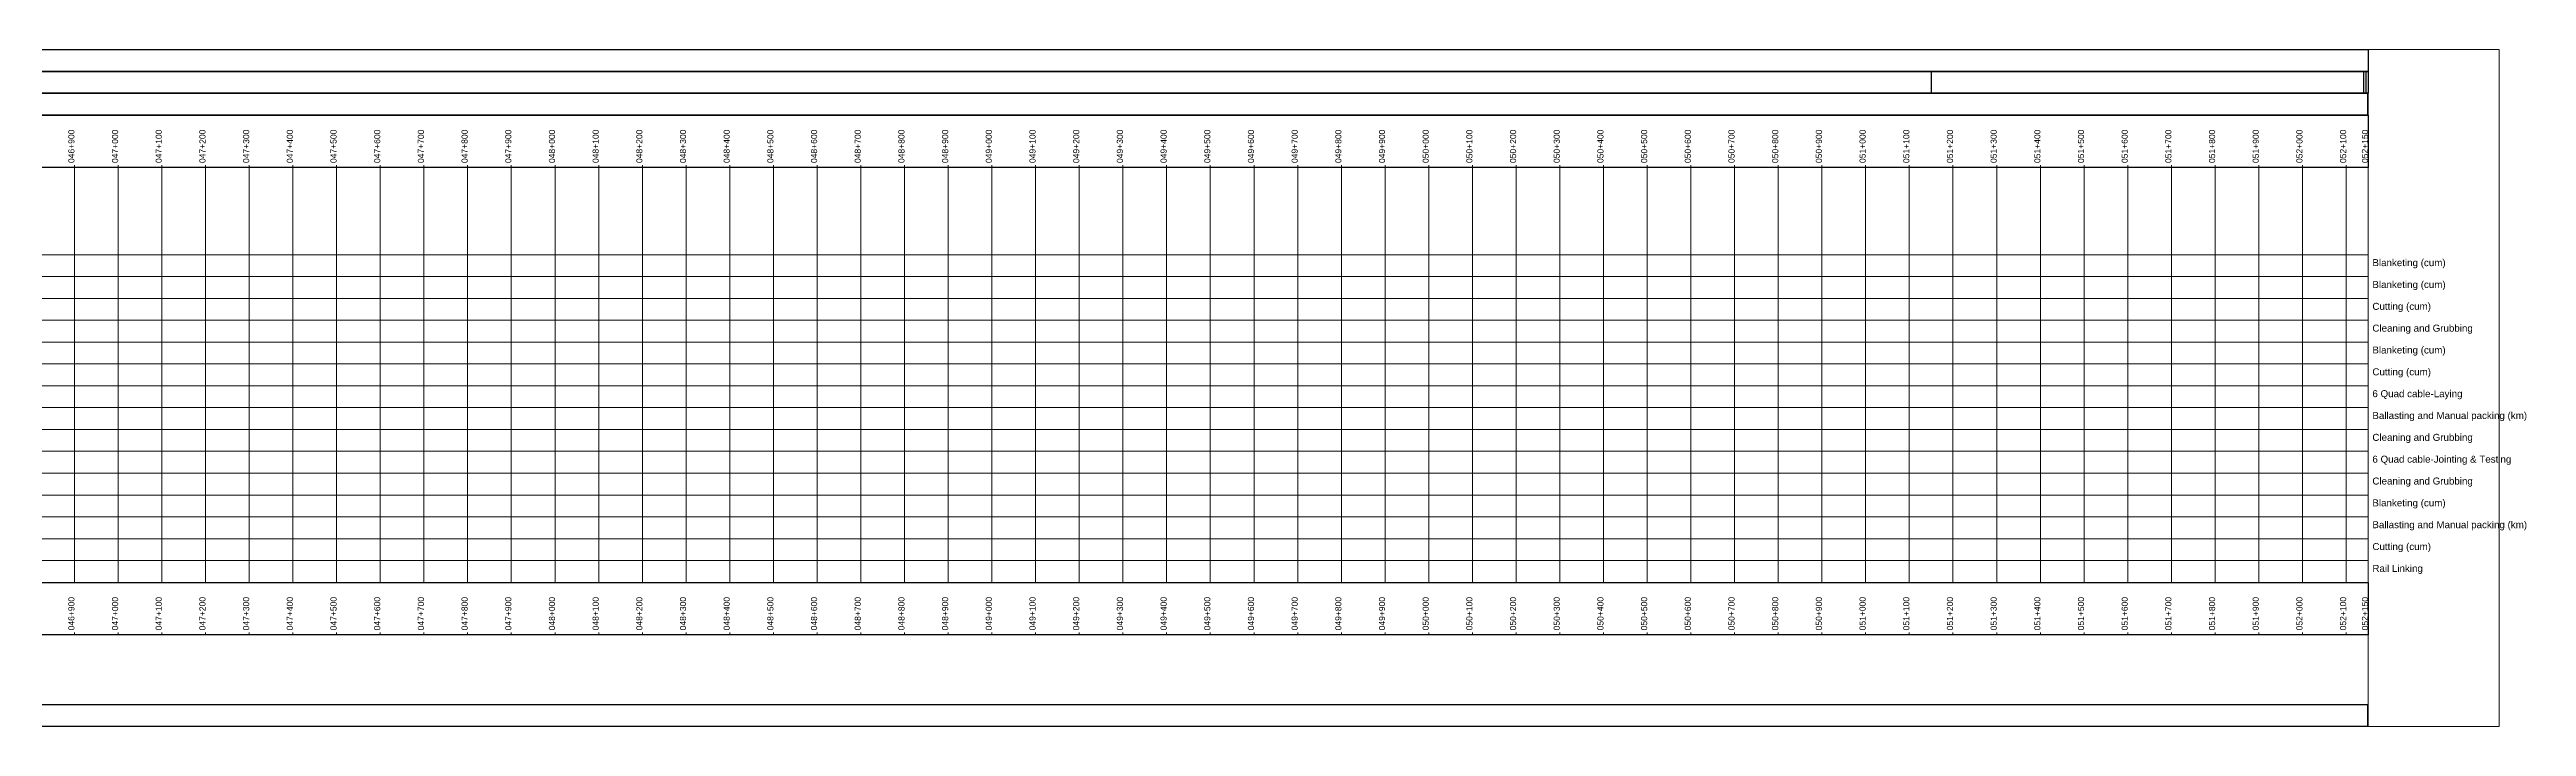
# Model space of a CAD drawing. Extents: x -247 to 52513, y 3400 to 5000.
# Drawn here: x 46843 to 52513, y 3450 to 5000 of the extents above; entities that cross this region are included whole.
import ezdxf

# ---------------------------------------------------------------- set-up
doc = ezdxf.new("R2010")
doc.units = 0
doc.linetypes.add('Dashed', pattern=[0])
for name, color, linetype in [('Activity Lines', 7, 'Continuous'), ('Activity Names', 7, 'Continuous'), ('Block', 7, 'Continuous'), ('Chainage Text', 7, 'Continuous'), ('Entity', 7, 'Continuous'), ('Markers-One', 7, 'Continuous'), ('Outer Box', 7, 'Continuous'), ('Package', 7, 'Continuous'), ('Section', 7, 'Continuous'), ('Vertical Chainage Lines', 7, 'Continuous')]:
    doc.layers.add(name, color=color, linetype=linetype)
doc.styles.add('True type font', font='Arial.ttf')

msp = doc.modelspace()

# ---------------------------------------------------------------- linework, layer by layer
at = {"layer": 'Activity Lines', "color": 250, "linetype": 'Dashed', "lineweight": 15, "true_color": 0x000000}
msp.add_polyline3d([(53, 4530, 0), (52150, 4530, 0)], dxfattribs=at)
at = {"layer": 'Activity Lines', "color": 135, "linetype": 'Dashed', "lineweight": 15, "true_color": 0xda2b99}
msp.add_polyline3d([(53, 4480, 0), (52150, 4480, 0)], dxfattribs=at)
at = {"layer": 'Activity Lines', "color": 92, "linetype": 'Dashed', "lineweight": 15, "true_color": 0xb71de2}
msp.add_polyline3d([(53, 4430, 0), (52150, 4430, 0)], dxfattribs=at)
at = {"layer": 'Activity Lines', "color": 37, "linetype": 'Dashed', "lineweight": 15, "true_color": 0x4f0fff}
msp.add_polyline3d([(53, 4380, 0), (52150, 4380, 0)], dxfattribs=at)
at = {"layer": 'Activity Lines', "color": 11, "linetype": 'Dashed', "lineweight": 15, "true_color": 0x3ee08c}
msp.add_polyline3d([(53, 4330, 0), (52150, 4330, 0)], dxfattribs=at)
at = {"layer": 'Activity Lines', "color": 240, "linetype": 'Dashed', "lineweight": 15, "true_color": 0x724646}
msp.add_polyline3d([(53, 4280, 0), (52150, 4280, 0)], dxfattribs=at)
at = {"layer": 'Activity Lines', "color": 145, "linetype": 'Dashed', "lineweight": 15, "true_color": 0xc63939}
msp.add_polyline3d([(53, 4230, 0), (52150, 4230, 0)], dxfattribs=at)
at = {"layer": 'Activity Lines', "color": 43, "linetype": 'Dashed', "lineweight": 15, "true_color": 0x2bd43f}
msp.add_polyline3d([(53, 4180, 0), (52150, 4180, 0)], dxfattribs=at)
at = {"layer": 'Activity Lines', "color": 240, "linetype": 'Dashed', "lineweight": 15, "true_color": 0xeb0a42}
msp.add_polyline3d([(53, 4130, 0), (52150, 4130, 0)], dxfattribs=at)
at = {"layer": 'Activity Lines', "color": 163, "linetype": 'Dashed', "lineweight": 15, "true_color": 0x407d60}
msp.add_polyline3d([(53, 4080, 0), (52150, 4080, 0)], dxfattribs=at)
at = {"layer": 'Activity Lines', "color": 53, "linetype": 'Dashed', "lineweight": 15, "true_color": 0xe675a8}
msp.add_polyline3d([(53, 4030, 0), (52150, 4030, 0)], dxfattribs=at)
at = {"layer": 'Activity Lines', "color": 145, "linetype": 'Dashed', "lineweight": 15, "true_color": 0xf71d48}
msp.add_polyline3d([(53, 3980, 0), (52150, 3980, 0)], dxfattribs=at)
at = {"layer": 'Activity Lines', "color": 197, "linetype": 'Dashed', "lineweight": 15, "true_color": 0x28209d}
msp.add_polyline3d([(53, 3930, 0), (52150, 3930, 0)], dxfattribs=at)
at = {"layer": 'Activity Lines', "color": 252, "linetype": 'Dashed', "lineweight": 15, "true_color": 0xc3327f}
msp.add_polyline3d([(53, 3880, 0), (52150, 3880, 0)], dxfattribs=at)
at = {"layer": 'Activity Lines', "color": 221, "linetype": 'Dashed', "lineweight": 15, "true_color": 0x38f09a}
msp.add_polyline3d([(53, 3830, 0), (52150, 3830, 0)], dxfattribs=at)
at = {"layer": 'Block', "color": 9, "linetype": 'Dashed', "lineweight": 0}
msp.add_polyline3d([(52150, 5000, 0), (52150, 3450, 0)], dxfattribs=at)
at = {"layer": 'Entity', "color": 9, "lineweight": 25}
for points in [[(54, 4900, 0), (52149, 4900, 0), (52149, 4850, 0), (54, 4850, 0)], [(54, 3500, 0), (52149, 3500, 0), (52149, 3450, 0), (54, 3450, 0)], [(54, 3500, 0), (52149, 3500, 0), (52149, 3450, 0), (54, 3450, 0)]]:
    msp.add_polyline3d(points, close=True, dxfattribs=at)
at = {"layer": 'Markers-One', "color": 41, "linetype": 'Dashed', "lineweight": 0, "true_color": 0xe0e0e0}
for points in [[(46900, 4730, 0), (46900, 4735, 0)], [(47000, 4730, 0), (47000, 4735, 0)], [(47100, 4730, 0), (47100, 4735, 0)], [(47200, 4730, 0), (47200, 4735, 0)], [(47300, 4730, 0), (47300, 4735, 0)], [(47400, 4730, 0), (47400, 4735, 0)], [(47500, 4730, 0), (47500, 4735, 0)], [(47600, 4730, 0), (47600, 4735, 0)], [(47700, 4730, 0), (47700, 4735, 0)], [(47800, 4730, 0), (47800, 4735, 0)], [(47900, 4730, 0), (47900, 4735, 0)], [(48000, 4730, 0), (48000, 4735, 0)], [(48100, 4730, 0), (48100, 4735, 0)], [(48200, 4730, 0), (48200, 4735, 0)], [(48300, 4730, 0), (48300, 4735, 0)], [(48400, 4730, 0), (48400, 4735, 0)], [(48500, 4730, 0), (48500, 4735, 0)], [(48600, 4730, 0), (48600, 4735, 0)], [(48700, 4730, 0), (48700, 4735, 0)], [(48800, 4730, 0), (48800, 4735, 0)], [(48900, 4730, 0), (48900, 4735, 0)], [(49000, 4730, 0), (49000, 4735, 0)], [(49100, 4730, 0), (49100, 4735, 0)], [(49200, 4730, 0), (49200, 4735, 0)], [(49300, 4730, 0), (49300, 4735, 0)], [(49400, 4730, 0), (49400, 4735, 0)], [(49500, 4730, 0), (49500, 4735, 0)], [(49600, 4730, 0), (49600, 4735, 0)], [(49700, 4730, 0), (49700, 4735, 0)], [(49800, 4730, 0), (49800, 4735, 0)], [(49900, 4730, 0), (49900, 4735, 0)], [(50000, 4730, 0), (50000, 4735, 0)], [(50100, 4730, 0), (50100, 4735, 0)], [(50200, 4730, 0), (50200, 4735, 0)], [(50300, 4730, 0), (50300, 4735, 0)], [(50400, 4730, 0), (50400, 4735, 0)], [(50500, 4730, 0), (50500, 4735, 0)], [(50600, 4730, 0), (50600, 4735, 0)], [(50700, 4730, 0), (50700, 4735, 0)], [(50800, 4730, 0), (50800, 4735, 0)], [(50900, 4730, 0), (50900, 4735, 0)], [(51000, 4730, 0), (51000, 4735, 0)], [(51100, 4730, 0), (51100, 4735, 0)], [(51200, 4730, 0), (51200, 4735, 0)], [(51300, 4730, 0), (51300, 4735, 0)], [(51400, 4730, 0), (51400, 4735, 0)], [(51500, 4730, 0), (51500, 4735, 0)], [(51600, 4730, 0), (51600, 4735, 0)], [(51700, 4730, 0), (51700, 4735, 0)], [(51800, 4730, 0), (51800, 4735, 0)], [(51900, 4730, 0), (51900, 4735, 0)], [(52000, 4730, 0), (52000, 4735, 0)], [(52100, 4730, 0), (52100, 4735, 0)], [(52150, 4730, 0), (52150, 4735, 0)], [(46900, 3660, 0), (46900, 3665, 0)], [(47000, 3660, 0), (47000, 3665, 0)], [(47100, 3660, 0), (47100, 3665, 0)], [(47200, 3660, 0), (47200, 3665, 0)], [(47300, 3660, 0), (47300, 3665, 0)], [(47400, 3660, 0), (47400, 3665, 0)], [(47500, 3660, 0), (47500, 3665, 0)], [(47600, 3660, 0), (47600, 3665, 0)], [(47700, 3660, 0), (47700, 3665, 0)], [(47800, 3660, 0), (47800, 3665, 0)], [(47900, 3660, 0), (47900, 3665, 0)], [(48000, 3660, 0), (48000, 3665, 0)], [(48100, 3660, 0), (48100, 3665, 0)], [(48200, 3660, 0), (48200, 3665, 0)], [(48300, 3660, 0), (48300, 3665, 0)], [(48400, 3660, 0), (48400, 3665, 0)], [(48500, 3660, 0), (48500, 3665, 0)], [(48600, 3660, 0), (48600, 3665, 0)], [(48700, 3660, 0), (48700, 3665, 0)], [(48800, 3660, 0), (48800, 3665, 0)], [(48900, 3660, 0), (48900, 3665, 0)], [(49000, 3660, 0), (49000, 3665, 0)], [(49100, 3660, 0), (49100, 3665, 0)], [(49200, 3660, 0), (49200, 3665, 0)], [(49300, 3660, 0), (49300, 3665, 0)], [(49400, 3660, 0), (49400, 3665, 0)], [(49500, 3660, 0), (49500, 3665, 0)], [(49600, 3660, 0), (49600, 3665, 0)], [(49700, 3660, 0), (49700, 3665, 0)], [(49800, 3660, 0), (49800, 3665, 0)], [(49900, 3660, 0), (49900, 3665, 0)], [(50000, 3660, 0), (50000, 3665, 0)], [(50100, 3660, 0), (50100, 3665, 0)], [(50200, 3660, 0), (50200, 3665, 0)], [(50300, 3660, 0), (50300, 3665, 0)], [(50400, 3660, 0), (50400, 3665, 0)], [(50500, 3660, 0), (50500, 3665, 0)], [(50600, 3660, 0), (50600, 3665, 0)], [(50700, 3660, 0), (50700, 3665, 0)], [(50800, 3660, 0), (50800, 3665, 0)], [(50900, 3660, 0), (50900, 3665, 0)], [(51000, 3660, 0), (51000, 3665, 0)], [(51100, 3660, 0), (51100, 3665, 0)], [(51200, 3660, 0), (51200, 3665, 0)], [(51300, 3660, 0), (51300, 3665, 0)], [(51400, 3660, 0), (51400, 3665, 0)], [(51500, 3660, 0), (51500, 3665, 0)], [(51600, 3660, 0), (51600, 3665, 0)], [(51700, 3660, 0), (51700, 3665, 0)], [(51800, 3660, 0), (51800, 3665, 0)], [(51900, 3660, 0), (51900, 3665, 0)], [(52000, 3660, 0), (52000, 3665, 0)], [(52100, 3660, 0), (52100, 3665, 0)], [(52150, 3660, 0), (52150, 3665, 0)]]:
    msp.add_polyline3d(points, dxfattribs=at)
at = {"layer": 'Outer Box', "color": 9, "lineweight": 5}
msp.add_polyline3d([(-247, 5000, 0), (52450, 5000, 0), (52450, 3450, 0), (-247, 3450, 0)], close=True, dxfattribs=at)
at = {"layer": 'Package', "color": 9, "lineweight": 25}
for points in [[(53, 5000, 0), (52150, 5000, 0), (52150, 4950, 0), (53, 4950, 0)], [(53, 4850, 0), (52150, 4850, 0), (52150, 4730, 0), (53, 4730, 0)], [(53, 3780, 0), (52150, 3780, 0), (52150, 3660, 0), (53, 3660, 0)]]:
    msp.add_polyline3d(points, close=True, dxfattribs=at)
at = {"layer": 'Section', "color": 9, "lineweight": 25}
for points in [[(53, 4950, 0), (51150, 4950, 0), (51150, 4900, 0), (53, 4900, 0)], [(53, 4950, 0), (52140, 4950, 0), (52140, 4900, 0), (53, 4900, 0)], [(53, 4950, 0), (52150, 4950, 0), (52150, 4900, 0), (53, 4900, 0)], [(53, 4950, 0), (52150, 4950, 0), (52150, 4900, 0), (53, 4900, 0)], [(53, 4950, 0), (52150, 4950, 0), (52150, 4900, 0), (53, 4900, 0)], [(53, 4950, 0), (52150, 4950, 0), (52150, 4900, 0), (53, 4900, 0)], [(53, 4950, 0), (52150, 4950, 0), (52150, 4900, 0), (53, 4900, 0)], [(53, 4950, 0), (52150, 4950, 0), (52150, 4900, 0), (53, 4900, 0)], [(53, 4950, 0), (52150, 4950, 0), (52150, 4900, 0), (53, 4900, 0)], [(53, 4950, 0), (52145, 4950, 0), (52145, 4900, 0), (53, 4900, 0)]]:
    msp.add_polyline3d(points, close=True, dxfattribs=at)
at = {"layer": 'Vertical Chainage Lines', "color": 41, "linetype": 'Dashed', "lineweight": 0, "true_color": 0xe0e0e0}
for points in [[(46900, 4730, 0), (46900, 3780, 0)], [(47000, 4730, 0), (47000, 3780, 0)], [(47100, 4730, 0), (47100, 3780, 0)], [(47200, 4730, 0), (47200, 3780, 0)], [(47300, 4730, 0), (47300, 3780, 0)], [(47400, 4730, 0), (47400, 3780, 0)], [(47500, 4730, 0), (47500, 3780, 0)], [(47600, 4730, 0), (47600, 3780, 0)], [(47700, 4730, 0), (47700, 3780, 0)], [(47800, 4730, 0), (47800, 3780, 0)], [(47900, 4730, 0), (47900, 3780, 0)], [(48000, 4730, 0), (48000, 3780, 0)], [(48100, 4730, 0), (48100, 3780, 0)], [(48200, 4730, 0), (48200, 3780, 0)], [(48300, 4730, 0), (48300, 3780, 0)], [(48400, 4730, 0), (48400, 3780, 0)], [(48500, 4730, 0), (48500, 3780, 0)], [(48600, 4730, 0), (48600, 3780, 0)], [(48700, 4730, 0), (48700, 3780, 0)], [(48800, 4730, 0), (48800, 3780, 0)], [(48900, 4730, 0), (48900, 3780, 0)], [(49000, 4730, 0), (49000, 3780, 0)], [(49100, 4730, 0), (49100, 3780, 0)], [(49200, 4730, 0), (49200, 3780, 0)], [(49300, 4730, 0), (49300, 3780, 0)], [(49400, 4730, 0), (49400, 3780, 0)], [(49500, 4730, 0), (49500, 3780, 0)], [(49600, 4730, 0), (49600, 3780, 0)], [(49700, 4730, 0), (49700, 3780, 0)], [(49800, 4730, 0), (49800, 3780, 0)], [(49900, 4730, 0), (49900, 3780, 0)], [(50000, 4730, 0), (50000, 3780, 0)], [(50100, 4730, 0), (50100, 3780, 0)], [(50200, 4730, 0), (50200, 3780, 0)], [(50300, 4730, 0), (50300, 3780, 0)], [(50400, 4730, 0), (50400, 3780, 0)], [(50500, 4730, 0), (50500, 3780, 0)], [(50600, 4730, 0), (50600, 3780, 0)], [(50700, 4730, 0), (50700, 3780, 0)], [(50800, 4730, 0), (50800, 3780, 0)], [(50900, 4730, 0), (50900, 3780, 0)], [(51000, 4730, 0), (51000, 3780, 0)], [(51100, 4730, 0), (51100, 3780, 0)], [(51200, 4730, 0), (51200, 3780, 0)], [(51300, 4730, 0), (51300, 3780, 0)], [(51400, 4730, 0), (51400, 3780, 0)], [(51500, 4730, 0), (51500, 3780, 0)], [(51600, 4730, 0), (51600, 3780, 0)], [(51700, 4730, 0), (51700, 3780, 0)], [(51800, 4730, 0), (51800, 3780, 0)], [(51900, 4730, 0), (51900, 3780, 0)], [(52000, 4730, 0), (52000, 3780, 0)], [(52100, 4730, 0), (52100, 3780, 0)]]:
    msp.add_polyline3d(points, dxfattribs=at)

# ---------------------------------------------------------------- texts
at = {"layer": 'Activity Names', "color": 250, "lineweight": 15, "true_color": 0x000000, "style": 'True type font'}
msp.add_text('Blanketing (cum)', height=16, dxfattribs=at).set_placement((52160, 4504))
at = {"layer": 'Activity Names', "color": 135, "lineweight": 15, "true_color": 0xda2b99, "style": 'True type font'}
msp.add_text('Blanketing (cum)', height=16, dxfattribs=at).set_placement((52160, 4454))
at = {"layer": 'Activity Names', "color": 92, "lineweight": 15, "true_color": 0xb71de2, "style": 'True type font'}
msp.add_text('Cutting (cum)', height=16, dxfattribs=at).set_placement((52160, 4404))
at = {"layer": 'Activity Names', "color": 37, "lineweight": 15, "true_color": 0x4f0fff, "style": 'True type font'}
msp.add_text('Cleaning and Grubbing', height=16, dxfattribs=at).set_placement((52160, 4354))
at = {"layer": 'Activity Names', "color": 11, "lineweight": 15, "true_color": 0x3ee08c, "style": 'True type font'}
msp.add_text('Blanketing (cum)', height=16, dxfattribs=at).set_placement((52160, 4304))
at = {"layer": 'Activity Names', "color": 240, "lineweight": 15, "true_color": 0x724646, "style": 'True type font'}
msp.add_text('Cutting (cum)', height=16, dxfattribs=at).set_placement((52160, 4254))
at = {"layer": 'Activity Names', "color": 145, "lineweight": 15, "true_color": 0xc63939, "style": 'True type font'}
msp.add_text('6 Quad cable-Laying', height=16, dxfattribs=at).set_placement((52160, 4204))
at = {"layer": 'Activity Names', "color": 43, "lineweight": 15, "true_color": 0x2bd43f, "style": 'True type font'}
msp.add_text('Ballasting and Manual packing (km)', height=16, dxfattribs=at).set_placement((52160, 4154))
at = {"layer": 'Activity Names', "color": 240, "lineweight": 15, "true_color": 0xeb0a42, "style": 'True type font'}
msp.add_text('Cleaning and Grubbing', height=16, dxfattribs=at).set_placement((52160, 4104))
at = {"layer": 'Activity Names', "color": 163, "lineweight": 15, "true_color": 0x407d60, "style": 'True type font'}
msp.add_text('6 Quad cable-Jointing & Testing', height=16, dxfattribs=at).set_placement((52160, 4054))
at = {"layer": 'Activity Names', "color": 53, "lineweight": 15, "true_color": 0xe675a8, "style": 'True type font'}
msp.add_text('Cleaning and Grubbing', height=16, dxfattribs=at).set_placement((52160, 4004))
at = {"layer": 'Activity Names', "color": 145, "lineweight": 15, "true_color": 0xf71d48, "style": 'True type font'}
msp.add_text('Blanketing (cum)', height=16, dxfattribs=at).set_placement((52160, 3954))
at = {"layer": 'Activity Names', "color": 197, "lineweight": 15, "true_color": 0x28209d, "style": 'True type font'}
msp.add_text('Ballasting and Manual packing (km)', height=16, dxfattribs=at).set_placement((52160, 3904))
at = {"layer": 'Activity Names', "color": 252, "lineweight": 15, "true_color": 0xc3327f, "style": 'True type font'}
msp.add_text('Cutting (cum)', height=16, dxfattribs=at).set_placement((52160, 3854))
at = {"layer": 'Activity Names', "color": 221, "lineweight": 15, "true_color": 0x38f09a, "style": 'True type font'}
msp.add_text('Rail Linking', height=16, dxfattribs=at).set_placement((52160, 3804))
at = {"layer": 'Chainage Text', "color": 9, "lineweight": 15, "style": 'True type font'}
for s, p in [('046+900', (46900, 4740)), ('047+000', (47000, 4740)), ('047+100', (47100, 4740)), ('047+200', (47200, 4740)), ('047+300', (47300, 4740)), ('047+400', (47400, 4740)), ('047+500', (47500, 4740)), ('047+600', (47600, 4740)), ('047+700', (47700, 4740)), ('047+800', (47800, 4740)), ('047+900', (47900, 4740)), ('048+000', (48000, 4740)), ('048+100', (48100, 4740)), ('048+200', (48200, 4740)), ('048+300', (48300, 4740)), ('048+400', (48400, 4740)), ('048+500', (48500, 4740)), ('048+600', (48600, 4740)), ('048+700', (48700, 4740)), ('048+800', (48800, 4740)), ('048+900', (48900, 4740)), ('049+000', (49000, 4740)), ('049+100', (49100, 4740)), ('049+200', (49200, 4740)), ('049+300', (49300, 4740)), ('049+400', (49400, 4740)), ('049+500', (49500, 4740)), ('049+600', (49600, 4740)), ('049+700', (49700, 4740)), ('049+800', (49800, 4740)), ('049+900', (49900, 4740)), ('050+000', (50000, 4740)), ('050+100', (50100, 4740)), ('050+200', (50200, 4740)), ('050+300', (50300, 4740)), ('050+400', (50400, 4740)), ('050+500', (50500, 4740)), ('050+600', (50600, 4740)), ('050+700', (50700, 4740)), ('050+800', (50800, 4740)), ('050+900', (50900, 4740)), ('051+000', (51000, 4740)), ('051+100', (51100, 4740)), ('051+200', (51200, 4740)), ('051+300', (51300, 4740)), ('051+400', (51400, 4740)), ('051+500', (51500, 4740)), ('051+600', (51600, 4740)), ('051+700', (51700, 4740)), ('051+800', (51800, 4740)), ('051+900', (51900, 4740)), ('052+000', (52000, 4740)), ('052+100', (52100, 4740)), ('052+150', (52150, 4740)), ('046+900', (46900, 3670)), ('047+000', (47000, 3670)), ('047+100', (47100, 3670)), ('047+200', (47200, 3670)), ('047+300', (47300, 3670)), ('047+400', (47400, 3670)), ('047+500', (47500, 3670)), ('047+600', (47600, 3670)), ('047+700', (47700, 3670)), ('047+800', (47800, 3670)), ('047+900', (47900, 3670)), ('048+000', (48000, 3670)), ('048+100', (48100, 3670)), ('048+200', (48200, 3670)), ('048+300', (48300, 3670)), ('048+400', (48400, 3670)), ('048+500', (48500, 3670)), ('048+600', (48600, 3670)), ('048+700', (48700, 3670)), ('048+800', (48800, 3670)), ('048+900', (48900, 3670)), ('049+000', (49000, 3670)), ('049+100', (49100, 3670)), ('049+200', (49200, 3670)), ('049+300', (49300, 3670)), ('049+400', (49400, 3670)), ('049+500', (49500, 3670)), ('049+600', (49600, 3670)), ('049+700', (49700, 3670)), ('049+800', (49800, 3670)), ('049+900', (49900, 3670)), ('050+000', (50000, 3670)), ('050+100', (50100, 3670)), ('050+200', (50200, 3670)), ('050+300', (50300, 3670)), ('050+400', (50400, 3670)), ('050+500', (50500, 3670)), ('050+600', (50600, 3670)), ('050+700', (50700, 3670)), ('050+800', (50800, 3670)), ('050+900', (50900, 3670)), ('051+000', (51000, 3670)), ('051+100', (51100, 3670)), ('051+200', (51200, 3670)), ('051+300', (51300, 3670)), ('051+400', (51400, 3670)), ('051+500', (51500, 3670)), ('051+600', (51600, 3670)), ('051+700', (51700, 3670)), ('051+800', (51800, 3670)), ('051+900', (51900, 3670)), ('052+000', (52000, 3670)), ('052+100', (52100, 3670)), ('052+150', (52150, 3670))]:
    msp.add_text(s, height=14, rotation=90, dxfattribs=at).set_placement(p)

doc.saveas('drawing.dxf')
